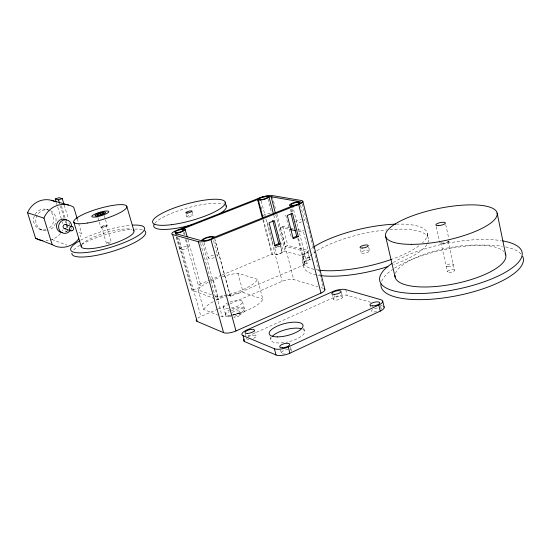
<?xml version="1.0" encoding="UTF-8"?>
<svg xmlns="http://www.w3.org/2000/svg" width="551" height="551" viewBox="0 0 551 551"><rect width="100%" height="100%" fill="white"/><g stroke="black" fill="none" stroke-linecap="round" stroke-linejoin="round"><path stroke-width="0.41" stroke-dasharray="2.75 2.07" d="M370.823 302.341L347.178 295.357A9.436 3.175 -13.3 0 0 334.436 297.196L248.212 335.986L247.812 334.512M197.837 318.147A8.988 2.913 -15.9 0 1 200.915 316.439L217.48 309.283M218.265 308.939L229.306 304.166M230.098 303.828L282.146 281.32A8.671 2.707 -14.3 0 1 293.704 279.564L317.81 286.685M227.198 295.391A6.343 1.977 -15.4 0 1 230.421 296.431L307.183 263.488L292.815 206.708M309.951 259.507L304.166 261.987L302.368 254.913A6.13 1.791 -13.9 0 1 307.795 252.358L309.951 259.507L307.795 252.358M302.368 254.913L308.174 252.454M185.494 239.575L198.202 284.922L209.284 280.287M210.076 279.956L221.158 275.321M221.95 274.99L271.808 254.135A5.806 1.653 -14.4 0 0 277.752 254.41A5.806 1.653 -14.4 0 0 283.069 251.311A8.768 2.507 -14.4 0 1 285.218 251.518L311.625 258.24M282.071 252.337L280.321 245.567L282.415 252.42L276.457 254.686L274.694 247.909L279.619 245.863M289.482 227.811L282.835 226.378L280.404 227.37L285.322 246.469L287.732 245.464L309.4 250.753M290.315 227.99L293.635 228.706M297.788 229.602L304.441 231.034M280.404 227.37L290.349 229.54M298.635 231.344L303.608 232.426L308.594 252.206L285.322 246.469M321.026 287.636L323.437 288.345M380.61 305.226L382.242 305.709M46.436 209.346L48.681 210.021M222.273 276.657A31.407 9.457 -15.3 0 1 237.936 273.206L257.565 279.343L262.841 299.2A31.255 9.98 -15.3 0 1 222.335 316.88L220.779 316.26M78.965 232.591L81.727 233.514A21.606 20.401 -68 0 1 80.115 236.744M65.087 230.959L67.105 231.64M228.624 295.508A31.255 9.98 -15.3 0 1 243.129 292.443L262.841 299.2M40.044 229.402L42.255 230.194M208.175 282.27A31.407 9.457 -15.3 0 0 198.153 289.929L212.114 295.047M215.214 296.183L216.77 296.755A31.407 9.457 -15.3 0 0 257.565 279.343M176.692 236.84L191.59 289.647A9.064 2.686 -15.8 0 0 192.499 290.418L214.422 298.559M51.966 239.52L66.953 245.126M198.153 289.929L203.622 309.428L217.659 315.02M56.292 202.403L61.306 218.664M62.304 221.922L62.807 223.548M64.212 205.006L68.4 218.678M61.43 205.881L65.197 218.148M66.203 221.419L66.953 223.878M67.208 224.691L68.214 227.969M60.355 205.778L64.136 218.079M65.142 221.357L65.645 222.997M66.65 226.275L67.153 227.914M67.615 229.402L68.234 231.427M77.23 218.74L81.727 233.514M101.556 227.06L106.446 243.404M97.858 217.397L100.812 227.267M104.229 215.593L105.207 218.885M105.455 219.711L107.169 225.469A3.306 0.723 -16.5 0 1 102.438 227.467A3.306 0.723 -16.5 0 1 102.362 226.179A3.306 0.723 -16.5 0 1 107.169 225.469M106.426 225.676A2.535 0.558 -16.5 0 1 102.803 227.212A2.535 0.558 -16.5 0 1 102.748 226.22A2.535 0.558 -16.5 0 1 106.426 225.676L111.295 242.02A2.528 0.592 -16.6 0 1 107.693 243.583A2.528 0.592 -16.6 0 1 107.624 242.536A2.528 0.592 -16.6 0 1 111.295 242.02M178.772 237.853L200.915 316.439M177.477 237.157L192.499 290.418M176.23 237.212L179.66 249.355M187.898 239.341L200.84 285.604M184.337 232.274L185.019 234.705M186.383 239.568L188.421 246.855M183.511 232.508L184.11 234.63M200.571 243.487L215.985 299.138A9.457 2.927 -15.4 0 0 218.155 299.489A6.343 1.977 -15.4 0 1 225.152 295.673M186.204 214.484L186.879 216.901M223.479 307.1L225.793 315.475M204.07 242.295L208.34 258.02M213.368 279.86L218.678 299.062M202.672 243.48L218.155 299.489M216.77 296.755L222.335 316.88M191.962 211.109L193.077 215.145M230.408 296.238L214.897 239.506L230.421 296.431M213.561 240.725L217.576 255.375M239.664 311.467L240.422 314.249M245.257 333.458L246.669 338.638M237.936 273.206L243.129 292.443M242.502 301.611L244.858 310.303M254.459 330.166L256.008 335.924M280.542 349.968L281.403 353.184M270.004 336.702L270.803 339.712M267.504 222.439L273.372 245.016M261.25 200.97L265.127 215.882M265.988 219.195L282.146 281.32M260.988 206.804L261.849 210.11M263.392 219.401L272.621 254.789M262.958 220.2L271.808 254.135M275.817 215.007L285.218 251.518M303.753 328.189L304.538 331.213M273.771 215.269L274.997 220.021M278.703 234.389L279.054 235.745M280.631 241.848L283.069 251.311M267.986 198.821L271.615 212.886M290.494 347.275L291.279 350.305M282.835 226.378L287.732 245.464M272.304 196.37L275.727 209.683M276.802 213.843L293.704 279.564M302.63 262.207L303.952 267.407M285.687 215.097L291.617 238.335M291.947 209.001L292.788 212.314M291.231 209.504L291.968 212.41M298.559 238.39L304.889 263.35M290.446 209.38L291.293 212.707M297.829 238.507L303.945 262.641M302.244 203.815L304.324 212.101M304.531 212.934L306.404 220.393M306.611 221.22L312.631 245.25M312.837 246.083L323.017 286.685M300.564 205.261L304.31 220.166M334.03 295.563L334.436 297.196M331.902 293.649L333.293 299.241M345.766 289.612L347.178 295.357M341.207 292.078L342.481 297.244A4.704 1.577 -13.3 0 1 335.704 300.13A4.704 1.577 -13.3 0 1 335.483 297.375A4.704 1.577 -13.3 0 1 342.481 297.244M370.031 304.917L370.575 307.183M380.514 305.846L381.237 308.877M360.526 249.672L361.242 252.661M368.653 247.068L369.542 250.808A4.25 1.274 -12.9 0 1 363.508 253.295A4.25 1.274 -12.9 0 1 363.137 251.111A4.25 1.274 -12.9 0 1 369.542 250.808M427.245 233.404L428.43 238.714M436.227 226.613L439.615 241.979M440.896 242.543L447.357 271.877M445.759 224.615L448.734 238.28M448.156 240.932L454.603 270.431A3.699 1.212 -11.2 0 1 449.223 272.483A3.699 1.212 -11.2 0 1 449.079 270.376A3.699 1.212 -11.2 0 1 454.603 270.431M81.817 244.658A27.495 6.343 -16.6 0 1 104.986 232.977A27.495 6.343 -16.6 0 1 131.827 229.368M80.646 240.195A38.501 8.885 -16.6 0 1 130.924 225.249M73.793 249.885A38.46 9.023 -16.6 0 1 132.082 229.23M134.775 229.085A38.46 9.023 -16.6 0 1 142.523 229.746M154.803 223.3A37.626 8.761 -15.5 0 1 187.099 208.037A37.626 8.761 -15.5 0 1 223.369 203.994M67.029 225.876A2.121 1.997 -68.2 0 1 66.788 227.673M45.933 229.636A10.545 10.042 -66.8 0 1 33.79 217.693A10.545 10.042 -66.8 0 1 49.762 210.923A10.545 10.042 -66.8 0 1 48.502 228.541M50.63 210.751A10.6 10.09 -66.9 0 1 56.057 220.765A10.6 10.09 -66.9 0 1 49.046 230.146M46.27 230.752A10.6 10.09 -66.9 0 1 35.774 219.89A10.6 10.09 -66.9 0 1 47.675 209.821M69.006 223.031A6.853 6.467 -68 0 1 69.46 224.794M67.601 230.504A6.853 6.467 -68 0 1 65.521 232.047M71.396 228.155A6.887 6.495 -68.2 0 1 70.907 229.485M63.076 229.698A20.704 19.705 -66.9 0 1 62.504 230.704M60.507 233.479A20.704 19.705 -66.9 0 1 46.05 240.753M247.957 336.854A4.869 1.715 -15.1 0 1 255.32 335.401A4.869 1.715 -15.1 0 1 252.923 338.583M248.783 339.375A4.869 1.715 -15.1 0 1 246.882 338.92M302.685 329.264A17.398 6.233 -14.4 0 1 301.734 336.02A17.398 6.233 -14.4 0 1 286.1 342.295M283.765 342.667A17.398 6.233 -14.4 0 1 271.271 337.66M290.04 349.603A5.159 1.922 -14.5 0 1 291.093 351.345M285.191 353.928A5.159 1.922 -14.5 0 1 281.52 352.268A5.159 1.922 -14.5 0 1 287.973 349.527M380.934 308.408A4.987 1.756 -12.5 0 1 381.196 309.256M376.643 311.666A4.987 1.756 -12.5 0 1 371.532 310.599A4.987 1.756 -12.5 0 1 378.048 307.919M307.183 263.488A6.123 1.825 -13.9 0 1 304.317 261.801A6.123 1.825 -13.9 0 1 311.343 259.066M230.421 315.392A9.89 3.223 -15.3 0 1 229.016 310.172A9.89 3.223 -15.3 0 1 244.203 308.305A9.89 3.223 -15.3 0 1 233.238 315.048M210.702 281.031A31.407 9.457 -15.3 0 1 219.167 277.663M232.921 315.179A4.56 1.501 -15.3 0 1 238.955 313.65A4.56 1.501 -15.3 0 1 239.554 315.613A4.56 1.501 -15.3 0 1 233.603 317.404M198.202 284.922A6.02 1.777 -15.8 0 1 199.834 287.099A6.02 1.777 -15.8 0 1 191.59 289.647M231.427 310.64A9.89 3.23 -15.3 0 1 244.796 310.048A9.89 3.23 -15.3 0 1 233.624 316.446M230.807 316.797A9.89 3.23 -15.3 0 1 229.223 311.646M203.622 309.428A31.255 9.98 -15.3 0 1 213.802 301.376M216.206 300.178A31.255 9.98 -15.3 0 1 225.559 296.466M229.974 302.024A9.911 3.161 -15.3 0 1 242.571 301.81A9.911 3.161 -15.3 0 1 231.31 308.009M228.493 308.367A9.911 3.161 -15.3 0 1 227.646 302.981M232.164 312.403A4.566 1.495 -15.3 0 1 238.197 310.867A4.566 1.495 -15.3 0 1 238.797 312.816A4.566 1.495 -15.3 0 1 232.839 314.614M280.666 245.65A5.82 1.619 -14.4 0 1 274.694 247.909M303.801 219.697A4.635 1.212 -14 0 1 303.711 220.923M301.5 221.97A4.635 1.212 -14 0 1 296.231 222.797M295.536 221.798A4.635 1.212 -14 0 1 301.218 219.691M216.295 254.913A4.801 1.316 -15.4 0 1 217.039 256.318M214.36 257.641A4.801 1.316 -15.4 0 1 208.312 257.889A4.801 1.316 -15.4 0 1 214.311 255.058M264.363 216.219A4.394 1.095 -14.5 0 1 263.722 216.116M263.35 215.551A4.394 1.095 -14.5 0 1 266.925 213.74A4.394 1.095 -14.5 0 1 271.409 213.278M395.453 273.337A56.416 18.245 -11.2 0 1 446.468 248.191A56.416 18.245 -11.2 0 1 503.821 251.538M449.279 240.994A4.856 1.467 -11.5 0 1 444.106 243.315A4.856 1.467 -11.5 0 1 439.788 242.481M448.183 241.049A3.726 1.123 -11.5 0 1 444.581 242.881A3.726 1.123 -11.5 0 1 440.876 242.433M381.643 281.292A72.491 23.838 -11.2 0 1 392.705 269.432M394.606 268.165A72.491 23.838 -11.2 0 1 502.443 246.359M505.577 246.938A72.491 23.838 -11.2 0 1 521.466 254.514M393.311 262.593A72.594 23.5 -11.2 0 1 501.265 240.642M396.389 224.126A63.964 18.913 -12.9 0 1 422.5 242.86M418.877 245.877A63.964 18.913 -12.9 0 1 392.422 259.046M318.815 270.135A63.964 18.913 -12.9 0 1 309.194 250.25M311.577 248.432A63.964 18.913 -12.9 0 1 312.872 247.537M389.853 229.581A63.888 19.195 -12.9 0 1 428.485 239.072A63.888 19.195 -12.9 0 1 393.71 264.57M320.159 275.514A63.888 19.195 -12.9 0 1 317.81 275.149M316.184 274.832A63.888 19.195 -12.9 0 1 314.814 252.117M316.908 250.788A63.888 19.195 -12.9 0 1 386.616 229.87M188.401 217.108A3.223 0.751 -15.5 0 0 193.091 215.214A3.223 0.751 -15.5 0 0 188.442 215.751A3.223 0.751 -15.5 0 0 188.401 217.108M181.802 249.748A4.56 1.178 -15.8 0 0 188.442 246.972A4.56 1.178 -15.8 0 0 181.885 247.613A4.56 1.178 -15.8 0 0 181.802 249.748M447.935 266.636A3.705 1.198 -11.2 0 0 453.321 264.59A3.705 1.198 -11.2 0 0 447.798 264.556A3.705 1.198 -11.2 0 0 447.935 266.636"/><path stroke-width="0.83" d="M243.797 339.161A9.766 3.444 -15.1 0 0 244.692 341.648L276.037 354.982A10.29 3.823 -14.5 0 0 289.888 353.212L380.252 311.101A9.946 3.492 -12.5 0 0 383.84 306.597M243.074 335.697L274.377 348.735A10.304 3.767 -14.5 0 0 288.242 346.93L378.799 305.013A9.959 3.444 -12.6 0 0 380.81 299.689L345.766 289.612A9.45 3.127 -13.3 0 0 333.011 291.472L246.607 330.097A9.78 3.396 -15.1 0 0 243.074 335.697L244.692 341.648M196.411 319.628A8.988 2.913 -15.9 0 0 197.182 321.44L223.554 332.652A9.415 3.203 -15.5 0 0 236.007 330.944L320.971 293.111A9.091 2.962 -13.8 0 0 324.208 288.662M274.322 245.512L278.765 243.666L280.349 244.059L274.308 220.655L269.074 222.769L275.156 246.214L280.349 244.059M293.077 237.729L296.72 236.221L298.339 236.586L292.443 213.333L287.291 215.413L293.228 238.707L298.339 236.586M172.594 234.568L198.326 241.71A9.622 2.466 -15.4 0 0 210.943 239.568L298.656 204.393A9.284 2.273 -14.1 0 0 301.418 200.502L272.091 195.536A8.85 2.073 -14.5 0 0 260.389 197.657L176.671 230.408A9.174 2.238 -15.7 0 0 172.594 234.568L197.182 321.44M212.562 237.942L292.602 205.881M180.907 229.602L257.579 199.579L262.421 218.148M56.085 201.728L55.252 199.014L58.916 197.699L62.242 198.574L63.964 204.201M55.252 199.014L58.551 199.903L62.242 198.574M273.42 213.898L268.971 196.673A8.878 2.094 -14.6 0 1 271.12 196.748L297.278 201.239A9.271 2.273 -14.2 0 1 298.525 201.756L299.069 203.925M290.349 229.54L295.322 230.621M51.222 200.268L68.489 205.027M65.652 224.546L72.098 226.647M78.779 238.721A21.606 20.401 -68 0 1 52.207 244.651L35.574 238.211L27.55 212.776L43.935 218.134A21.606 20.401 -68 0 1 73.738 207.245L77.23 218.74M64.563 228.637L70.996 230.8M43.935 218.134L52.207 244.651M58.551 199.903L59.598 203.319M73.793 222.115L81.321 246.765M126.764 206.253L133.941 230.848M176.086 234.698L175.679 233.273A6.102 1.481 -15.7 0 0 184.048 230.738A6.102 1.481 -15.7 0 0 182.519 228.968L182.918 230.387M185.122 229.43L187.202 236.868M198.326 241.71L223.554 332.652M210.943 239.568L236.007 330.944M225.173 202.134L226.261 206.17M274.377 348.735L276.037 354.982M288.242 346.93L289.888 353.212M258.357 200.096L262.855 217.342M271.12 196.748L275.39 213.347M272.731 220.324L278.765 243.666M291.045 213.85L296.72 236.221M302.802 201.218L324.876 289.378M298.656 204.393L320.971 293.111M378.799 305.013L380.252 311.101M382.731 301.197L384.164 307.244M385.604 236.269L395.129 277.167M497.126 213.003L505.749 254.961M133.342 230.084A27.495 6.343 -16.6 0 1 109.222 244.954A27.495 6.343 -16.6 0 1 81.383 245.436M132.295 225.152A38.501 8.885 -16.6 0 1 135.367 237.295A38.501 8.885 -16.6 0 1 83.408 252.751A38.501 8.885 -16.6 0 1 79.427 240.877M144.699 230.738A38.46 9.023 -16.6 0 1 112.934 251.228A38.46 9.023 -16.6 0 1 71.885 253.219M226.082 205.771A37.626 8.761 -15.5 0 1 220.014 213.595M191.851 224.898A37.626 8.761 -15.5 0 1 154.08 224.402M65.886 228.493A2.121 1.997 -68.2 0 1 63.331 227.659A2.121 1.997 -68.2 0 1 63.985 224.891A2.121 1.997 -68.2 0 1 66.671 225.201M62.545 232.687A6.853 6.467 -68 0 1 56.808 223.975A6.853 6.467 -68 0 1 66.588 220.076M70.562 230.104A6.887 6.495 -68.2 0 1 59.818 230.862A6.887 6.495 -68.2 0 1 63.262 220.111A6.887 6.495 -68.2 0 1 71.623 226.798M27.55 212.776A20.704 19.705 -66.9 0 1 55.334 201.859M42.847 240.642A20.704 19.705 -66.9 0 1 35.574 238.211M272.442 336.165A17.398 6.233 -14.4 0 1 301.053 328.665M203.553 240.291A9.587 2.445 -15.4 0 1 199.662 240.215L176.554 233.886A9.181 2.238 -15.6 0 1 175.755 232.729M201.818 240.415A6.433 1.653 -15.4 0 1 208.099 237.075A6.433 1.653 -15.4 0 1 214.249 237.267M505.067 253.164A56.416 18.245 -11.2 0 1 454.375 283.827A56.416 18.245 -11.2 0 1 395.005 275.3M522.651 256.353A72.491 23.838 -11.2 0 1 456.152 295.873A72.491 23.838 -11.2 0 1 380.982 283.848M502.719 240.89A72.594 23.5 -11.2 0 1 503.524 273.33A72.594 23.5 -11.2 0 1 406.562 293.077A72.594 23.5 -11.2 0 1 392.023 263.426M391.713 259.307A63.964 18.913 -12.9 0 1 319.635 270.238M313.553 247.082A63.964 18.913 -12.9 0 1 395.646 224.154M387.911 266.56A63.888 19.195 -12.9 0 1 320.978 275.617M87.726 222.99A27.653 5.751 -16.4 0 0 126.84 206.529A27.653 5.751 -16.4 0 0 86.273 213.03A27.653 5.751 -16.4 0 0 87.726 222.99M96.163 216.88A8.844 1.839 -16.4 0 0 108.802 211.625A8.844 1.839 -16.4 0 0 95.943 213.623A8.844 1.839 -16.4 0 0 96.163 216.88M97.706 215.806A5.531 1.15 -16.4 0 0 105.62 212.528A5.531 1.15 -16.4 0 0 97.596 213.767A5.531 1.15 -16.4 0 0 97.706 215.806M98.739 215.097A3.32 0.689 -16.4 0 0 103.492 213.127A3.32 0.689 -16.4 0 0 98.684 213.871A3.32 0.689 -16.4 0 0 98.739 215.097M171.437 224.691A37.661 8.63 -15.5 0 0 225.263 202.561A37.661 8.63 -15.5 0 0 170.025 209.587A37.661 8.63 -15.5 0 0 171.437 224.691M187.278 213.065A3.223 0.737 -15.5 0 0 191.975 211.185A3.223 0.737 -15.5 0 0 187.326 211.729A3.223 0.737 -15.5 0 0 187.278 213.065M72.642 230.476A2.149 2.025 -68.5 0 0 72.491 226.792A2.149 2.025 -68.5 0 0 69.509 228.906A2.149 2.025 -68.5 0 0 72.642 230.476M247.578 333.431A4.876 1.687 -15.1 0 0 254.459 330.166A4.876 1.687 -15.1 0 0 247.179 330.51A4.876 1.687 -15.1 0 0 247.578 333.431M277.518 336.881A17.418 6.144 -14.4 0 0 303.05 325.793A17.418 6.144 -14.4 0 0 277.759 325.882A17.418 6.144 -14.4 0 0 277.518 336.881M282.546 347.743A5.166 1.894 -14.5 0 0 289.702 344.237A5.166 1.894 -14.5 0 0 281.837 344.54A5.166 1.894 -14.5 0 0 282.546 347.743M334.271 294.365A4.711 1.557 -13.4 0 0 341.062 291.493A4.711 1.557 -13.4 0 0 334.064 291.644A4.711 1.557 -13.4 0 0 334.271 294.365M372.731 305.881A4.993 1.729 -12.6 0 0 379.797 302.816A4.993 1.729 -12.6 0 0 372.214 302.919A4.993 1.729 -12.6 0 0 372.731 305.881M292.361 205.902A6.206 1.522 -14.1 0 0 301.452 202.424A6.206 1.522 -14.1 0 0 292.457 203.161A6.206 1.522 -14.1 0 0 292.361 205.902M260.458 200.096A5.882 1.377 -14.6 0 0 268.991 196.769A5.882 1.377 -14.6 0 0 260.403 197.651A5.882 1.377 -14.6 0 0 260.458 200.096M205.888 240.477A4.821 1.24 -15.4 0 0 212.693 237.543A4.821 1.24 -15.4 0 0 205.53 238.356A4.821 1.24 -15.4 0 0 205.888 240.477M176.988 232.687A4.573 1.109 -15.7 0 0 183.676 229.96A4.573 1.109 -15.7 0 0 177.112 230.662A4.573 1.109 -15.7 0 0 176.988 232.687M293.118 205.385A4.656 1.143 -14.1 0 0 299.944 202.775A4.656 1.143 -14.1 0 0 293.201 203.326A4.656 1.143 -14.1 0 0 293.118 205.385M260.995 199.627A4.415 1.033 -14.6 0 0 267.559 197.168A4.415 1.033 -14.6 0 0 261.298 197.713A4.415 1.033 -14.6 0 0 260.995 199.627M411.266 244.362A56.96 16.358 -11.7 0 0 497.167 214.745A56.96 16.358 -11.7 0 0 415.633 214.676A56.96 16.358 -11.7 0 0 411.266 244.362M438.293 225.621A4.876 1.398 -11.7 0 0 445.408 223.003A4.876 1.398 -11.7 0 0 438.169 223.176A4.876 1.398 -11.7 0 0 438.293 225.621M362.248 248.046A4.256 1.26 -13 0 0 368.302 245.574A4.256 1.26 -13 0 0 361.89 245.898A4.256 1.26 -13 0 0 362.248 248.046"/></g></svg>
